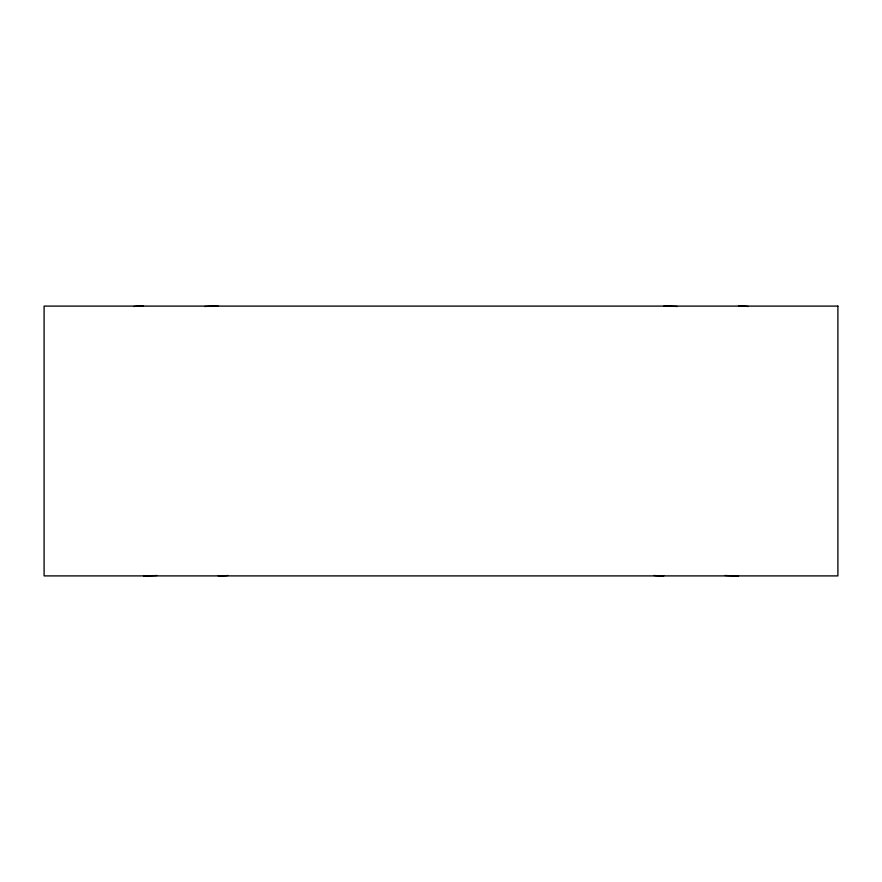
<?xml version="1.0" encoding="UTF-8"?>
<svg xmlns="http://www.w3.org/2000/svg" width="882" height="882" viewBox="0 0 882 882"><rect width="100%" height="100%" fill="white"/><g stroke="black" fill="none" stroke-linecap="round" stroke-linejoin="round"><path stroke-width="1.32" d="M204.734 306.484A53.339 5.292 -5.7 0 1 218.196 306.109M227.964 575.505A53.339 5.292 5.7 0 1 218.196 575.869M133.733 306.484A53.339 5.292 5.7 0 1 143.512 306.109M156.974 575.505A53.339 5.292 -5.7 0 1 143.512 575.869M663.804 306.109A53.339 5.292 5.7 0 1 677.266 306.484M663.804 575.869A53.339 5.292 -5.7 0 1 654.036 575.505M738.488 306.109A53.339 5.292 -5.7 0 1 748.267 306.484M738.488 575.869A53.339 5.292 5.7 0 1 725.026 575.505M837.9 306.098L44.1 306.098L44.1 575.902L837.9 575.902L837.9 306.098"/></g></svg>
